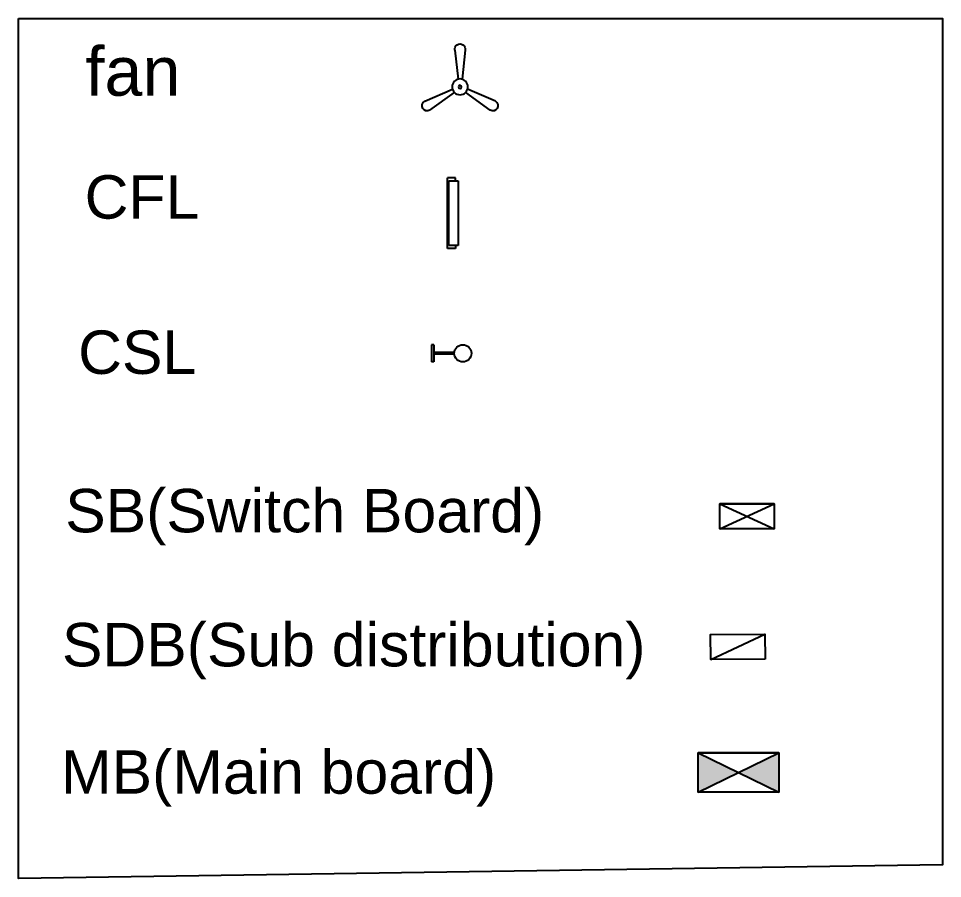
# Model space of a CAD drawing. Header units: inches. Extents: x 2070779 to 2072634, y 883019 to 883918.
# Drawn here: x 2070779 to 2071381, y 883193 to 883753 of the extents above; entities that cross this region are included whole.
import ezdxf

# ---------------------------------------------------------------- set-up
doc = ezdxf.new("R2010")
doc.units = ezdxf.units.IN
doc.header["$MEASUREMENT"] = 0
for name, color, linetype, lineweight in [('DIMANTION', 202, 'Continuous', 18), ("ele 5'-8'", 62, 'Continuous', 25), ('ele ceil', 4, 'Continuous', 25)]:
    doc.layers.add(name, color=color, linetype=linetype, lineweight=lineweight)
doc.styles.get("Standard").update_dxf_attribs({"font": 'arial.ttf'})

# ---------------------------------------------------------------- blocks, each defined once
blk = doc.blocks.new('FAN C')
at = {"layer": 'ele ceil', "color": 7}
for p, q in [((10958.11, -3250.26), (10974.04, -3261.9)), ((10997.32, -3250.26), (10981.39, -3261.9)), ((10954.71, -3256.15), (10972.75, -3264.13)), ((11000.72, -3256.16), (10982.68, -3264.13)), ((10974.39, -3289.38), (10976.43, -3270.5)), ((10981.04, -3289.38), (10979.01, -3270.5))]:
    blk.add_line(p, q, dxfattribs=at)
for radius in [5.15, 1.03]:
    blk.add_circle((10977.72, -3265.51), radius, dxfattribs=at)
for centre, start, end in [((10956.41, -3253.21), 59.9957, 239.9957), ((10999.02, -3253.21), 300, 120), ((10977.72, -3290.11), 167.69291, 12.30709)]:
    blk.add_arc(centre, 3.4, start, end, dxfattribs=at)
blk = doc.blocks.new('cxgbcf')
at = {"layer": "ele 5'-8'", "color": 30}
for p, q in [((19002.86, 2830.85), (19000.86, 2830.85)), ((19000.86, 2830.85), (19000.86, 2825.63)), ((19002.86, 2826.66), (19002.86, 2832.66)), ((19002.86, 2832.66), (19044.86, 2832.66)), ((19044.86, 2832.66), (19044.86, 2826.66)), ((19044.86, 2830.85), (19046.87, 2830.85)), ((19046.87, 2830.85), (19046.87, 2825.63)), ((19044.86, 2826.66), (19002.86, 2826.66))]:
    blk.add_line(p, q, dxfattribs=at)
blk = doc.blocks.new('RET')
at = {"layer": "ele 5'-8'", "color": 30}
blk.add_line((-1331.33, 51083.41), (-1285.33, 51083.41), dxfattribs=at)
at = {"layer": "ele 5'-8'", "color": 30, "rotation": 180}
blk.add_blockref('cxgbcf', (17715.54, 53909.05), dxfattribs=at)
blk = doc.blocks.new('fdgd')
at = {"layer": "ele 5'-8'"}
for p, q in [((19113.67, 2267.35), (19112.72, 2267.35)), ((19112.72, 2267.35), (19112.72, 2259.9)), ((19113.67, 2267.35), (19113.67, 2259.9)), ((19122.63, 2264.03), (19113.67, 2264.03)), ((19122.63, 2263.23), (19113.67, 2263.23)), ((19113.67, 2259.9), (19112.72, 2259.9))]:
    blk.add_line(p, q, dxfattribs=at)
blk.add_circle((19126.31, 2263.63), 3.72, dxfattribs=at)

msp = doc.modelspace()

# ---------------------------------------------------------------- hatches: boundary and pattern name
at = {"true_color": 0x2776bb}
h = msp.add_hatch(color=152, dxfattribs=at)
h.dxf.hatch_style = 1
h.paths.add_polyline_path([(2071248.0873, 883262.20284), (2071274.35993, 883249.43402), (2071274.35993, 883274.97165)])
h.paths.add_polyline_path([(2071221.81468, 883249.43402), (2071248.0873, 883262.20284), (2071221.81468, 883274.97165)])

# ---------------------------------------------------------------- linework, layer by layer
at = {"color": 0}
msp.add_line((2071230.13674, 883335.7964), (2071265.33104, 883352.23769), dxfattribs=at)
msp.add_lwpolyline([(2070779.47915, 883753.06932), (2071380.93076, 883753.06932), (2071380.93076, 883202.09651), (2070779.47915, 883193.22947)], close=True, dxfattribs=at)
for points in [[(2071236.05912, 883437.04001), (2071271.37796, 883437.04001), (2071271.37796, 883420.86799), (2071236.05912, 883420.86799)], [(2071265.45455, 883336.06614), (2071230.13674, 883335.7964), (2071230.01323, 883351.96794), (2071265.33104, 883352.23769)], [(2071221.81468, 883274.97165), (2071274.35993, 883274.97165), (2071274.35993, 883249.43402), (2071221.81468, 883249.43402)]]:
    msp.add_lwpolyline(points, close=True)
for points in [[(2071236.05912, 883420.86799), (2071271.37796, 883437.04001), (2071236.05912, 883437.04001), (2071271.37796, 883420.86799)], [(2071221.81468, 883249.43402), (2071274.35993, 883274.97165), (2071221.81468, 883274.97165), (2071274.35993, 883249.43402)]]:
    msp.add_lwpolyline(points)

# ---------------------------------------------------------------- block references
at = {"layer": 'DIMANTION', "color": 7, "lineweight": 9, "xscale": -1, "rotation": 180}
msp.add_blockref('FAN C', (2060089.16307, 880443.0182), dxfattribs=at)
at = {"layer": 'DIMANTION', "rotation": 90}
msp.add_blockref('RET', (2122142.08528, 884934.65988), dxfattribs=at)
at = {"layer": "ele 5'-8'", "xscale": 1.5, "yscale": 1.5, "zscale": 1.5}
msp.add_blockref('fdgd', (2042379.24287, 880139.66566), dxfattribs=at)

# ---------------------------------------------------------------- texts
for s, height, p in [('fan', 31.871876, (2070823.05717, 883702.7767)), ('CFL ', 28.278719, (2070822.54797, 883622.76171)), ('CSL', 28.278719, (2070818.32352, 883521.70341)), ('SB(Switch Board) ', 28.278719, (2070809.91157, 883418.57247)), ('SDB(Sub distribution)', 28.278719, (2070807.78062, 883331.32673)), ('MB(Main board)', 28.278719, (2070807.2036, 883248.42336))]:
    msp.add_text(s, height=height).set_placement(p)

doc.saveas('drawing.dxf')
